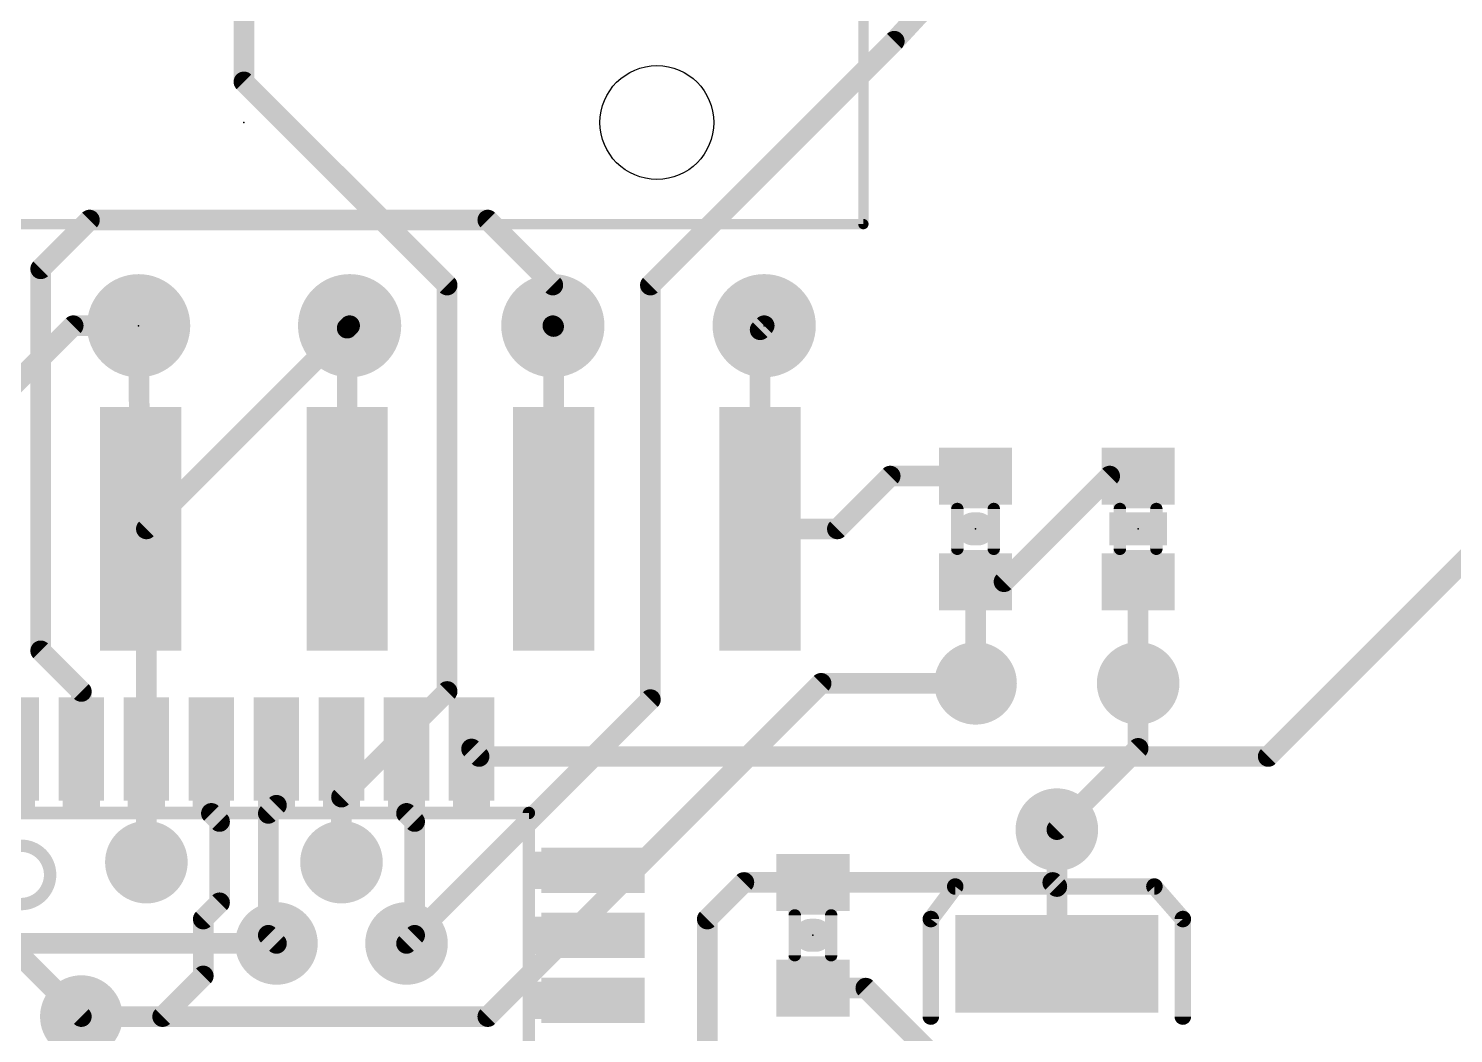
# Model space of a CAD drawing. Extents: x -26.2 to 26.2, y -26.2 to 26.2.
# Drawn here: x -2.65 to 14.88, y 0.79 to 13.16 of the extents above; entities that cross this region are included whole.
import ezdxf

# ---------------------------------------------------------------- set-up
doc = ezdxf.new("R2010")
doc.units = 0
for name, color, linetype in [('1', 12, 'CONTINUOUS'), ('16', 132, 'CONTINUOUS'), ('18', 110, 'CONTINUOUS'), ('20', 53, 'CONTINUOUS'), ('21', 41, 'CONTINUOUS'), ('23', 53, 'CONTINUOUS'), ('24', 53, 'CONTINUOUS'), ('51', 53, 'CONTINUOUS')]:
    doc.layers.add(name, color=color, linetype=linetype)

# ---------------------------------------------------------------- blocks, each defined once
blk = doc.blocks.new('RECT')
blk.add_solid([(-0.5, -0.5), (0.5, -0.5), (-0.5, 0.5), (0.5, 0.5)])
blk = doc.blocks.new('PIE')
at = {"const_width": 0.5}
blk.add_lwpolyline([(0, -0.25, 1), (0, 0.25, 1), (0, -0.25)], format="xyb", dxfattribs=at)
blk = doc.blocks.new('ROUNDV')
at = {"const_width": 0.5}
blk.add_lwpolyline([(0, -0.25, 1), (0, 0.25, 1), (0, -0.25)], format="xyb", dxfattribs=at)

msp = doc.modelspace()

# ---------------------------------------------------------------- linework, layer by layer
at = {"layer": '1', "const_width": 0.254}
for points in [[(-2.5, 10.2), (-1.9, 10.8)], [(-1.9, 10.8), (3, 10.8)], [(3, 10.8), (3.8, 10)], [(-2.5, 5.5), (-2.5, 10.2)], [(3.8, 10), (3.8, 9.5)], [(-1.3, 9.5), (-1.27, 7)], [(1.3, 9.5), (1.27, 9.47)], [(1.27, 9.47), (1.27, 7)], [(3.8, 9.5), (3.81, 9.49)], [(3.81, 9.49), (3.81, 7)], [(6.35, 9.45), (6.4, 9.5)], [(6.35, 7), (6.35, 9.45)], [(7.3, 7), (7.95, 7.65)], [(7.95, 7.65), (9, 7.65)], [(9.35, 6.35), (10.65, 7.65)], [(10.65, 7.65), (11, 7.65)], [(12.6, 4.2), (15.5, 7.1)], [(6.35, 7), (7.3, 7)], [(9, 5.1), (9, 6.35)], [(9, 6.35), (9.35, 6.35)], [(11, 5.1), (11, 6.35)], [(-2, 5), (-2.5, 5.5)], [(-2, 4.2926), (-2, 5)], [(-1.2, 4.2926), (-1.2, 2.9)], [(-0.4, 3.5), (-0.4, 4.2926)], [(0.4, 3.6), (0.4, 4.2926)], [(1.2, 4.2926), (1.2, 2.9)], [(2, 3.5), (2, 4.2926)], [(2.8, 4.2926), (2.8926, 4.2)], [(2.8926, 4.2), (12.6, 4.2)], [(0.3, 3.5), (0.4, 3.6)], [(-0.3, 3.4), (-0.4, 3.5)], [(-0.3, 2.4), (-0.3, 3.4)], [(0.3, 2), (0.3, 3.5)], [(2.1, 3.4), (2, 3.5)], [(2.1, 2), (2.1, 3.4)], [(10, 2.6), (10, 3.3)], [(5.7, 2.2), (6.15, 2.65)], [(6.15, 2.65), (7, 2.65)], [(7, 2.65), (9.95, 2.65)], [(9.95, 2.65), (10, 2.6)], [(10, 2.6), (10, 1.65)], [(-0.5, 2.2), (-0.3, 2.4)], [(-0.5, 1.5), (-0.5, 2.2)], [(5.7, 0.1), (5.7, 2.2)], [(-2, 1), (-3, 2)], [(0.4, 1.9), (0.3, 2)], [(2, 1.9), (2.1, 2)], [(-1, 1), (-0.5, 1.5)], [(7, 1.35), (7.65, 1.35)], [(7.65, 1.35), (9, 0)], [(-2, 1), (-1, 1)]]:
    msp.add_lwpolyline(points, dxfattribs=at)
at = {"layer": '1', "const_width": 0.127}
for points in [[(-1.9, 10.8635, 1), (-1.9, 10.7365)], [(-1.8551, 10.7551, 1), (-1.9449, 10.8449)], [(3.0449, 10.8449, 1), (2.9551, 10.7551)], [(3, 10.7365, 1), (3, 10.8635)], [(-2.4365, 10.2, 1), (-2.5635, 10.2)], [(-2.5449, 10.2449, 1), (-2.4551, 10.1551)], [(3.8635, 10, 1), (3.7365, 10)], [(3.7551, 9.9551, 1), (3.8449, 10.0449)], [(-1.2365, 9.5008, 1), (-1.3635, 9.4992)], [(1.3335, 9.47, 1), (1.2065, 9.47)], [(1.2251, 9.5149, 1), (1.3149, 9.4251)], [(1.3449, 9.4551, 1), (1.2551, 9.5449)], [(3.8449, 9.5449, 1), (3.7551, 9.4551)], [(3.7365, 9.5, 1), (3.8635, 9.5)], [(3.8735, 9.49, 1), (3.7465, 9.49)], [(3.7651, 9.4451, 1), (3.8549, 9.5349)], [(6.4135, 9.45, 1), (6.2865, 9.45)], [(6.3051, 9.4949, 1), (6.3949, 9.4051)], [(6.4449, 9.4551, 1), (6.3551, 9.5449)], [(7.95, 7.7135, 1), (7.95, 7.5865)], [(7.9949, 7.6051, 1), (7.9051, 7.6949)], [(9, 7.5865, 1), (9, 7.7135)], [(10.65, 7.7135, 1), (10.65, 7.5865)], [(10.6949, 7.6051, 1), (10.6051, 7.6949)], [(11, 7.5865, 1), (11, 7.7135)], [(-1.3335, 6.9992, 1), (-1.2065, 7.0008)], [(1.2065, 7, 1), (1.3335, 7)], [(3.7465, 7, 1), (3.8735, 7)], [(6.35, 7.0635, 1), (6.35, 6.9365)], [(6.2865, 7, 1), (6.4135, 7)], [(7.2551, 7.0449, 1), (7.3449, 6.9551)], [(7.3, 6.9365, 1), (7.3, 7.0635)], [(9.0635, 6.35, 1), (8.9365, 6.35)], [(9, 6.4135, 1), (9, 6.2865)], [(9.3051, 6.3949, 1), (9.3949, 6.3051)], [(9.35, 6.2865, 1), (9.35, 6.4135)], [(11.0635, 6.35, 1), (10.9365, 6.35)], [(-2.4551, 5.5449, 1), (-2.5449, 5.4551)], [(-2.5635, 5.5, 1), (-2.4365, 5.5)], [(-1.9365, 5, 1), (-2.0635, 5)], [(-2.0449, 4.9551, 1), (-1.9551, 5.0449)], [(8.9365, 5.1, 1), (9.0635, 5.1)], [(10.9365, 5.1, 1), (11.0635, 5.1)], [(-1.1365, 4.2926, 1), (-1.2635, 4.2926)], [(-0.3365, 4.2926, 1), (-0.4635, 4.2926)], [(0.4635, 4.2926, 1), (0.3365, 4.2926)], [(1.2635, 4.2926, 1), (1.1365, 4.2926)], [(2.0635, 4.2926, 1), (1.9365, 4.2926)], [(2.8449, 4.3375, 1), (2.7551, 4.2477)], [(-2.0635, 4.2926, 1), (-1.9365, 4.2926)], [(2.8926, 4.2635, 1), (2.8926, 4.1365)], [(2.8477, 4.1551, 1), (2.9375, 4.2449)], [(12.5551, 4.2449, 1), (12.6449, 4.1551)], [(12.6, 4.1365, 1), (12.6, 4.2635)], [(0.4449, 3.5551, 1), (0.3551, 3.6449)], [(-0.3551, 3.5449, 1), (-0.4449, 3.4551)], [(-0.4635, 3.5, 1), (-0.3365, 3.5)], [(-0.2365, 3.4, 1), (-0.3635, 3.4)], [(-0.3449, 3.3551, 1), (-0.2551, 3.4449)], [(0.3635, 3.5, 1), (0.2365, 3.5)], [(0.2551, 3.5449, 1), (0.3449, 3.4551)], [(0.3365, 3.6, 1), (0.4635, 3.6)], [(2.0449, 3.5449, 1), (1.9551, 3.4551)], [(1.9365, 3.5, 1), (2.0635, 3.5)], [(2.1635, 3.4, 1), (2.0365, 3.4)], [(2.0551, 3.3551, 1), (2.1449, 3.4449)], [(10.0635, 3.3, 1), (9.9365, 3.3)], [(-1.2635, 2.9, 1), (-1.1365, 2.9)], [(1.1365, 2.9, 1), (1.2635, 2.9)], [(6.15, 2.7135, 1), (6.15, 2.5865)], [(6.1949, 2.6051, 1), (6.1051, 2.6949)], [(7, 2.7135, 1), (7, 2.5865)], [(7, 2.5865, 1), (7, 2.7135)], [(9.9949, 2.6949, 1), (9.9051, 2.6051)], [(10.0635, 2.6, 1), (9.9365, 2.6)], [(9.9365, 2.6, 1), (10.0635, 2.6)], [(9.95, 2.5865, 1), (9.95, 2.7135)], [(9.9551, 2.5551, 1), (10.0449, 2.6449)], [(-0.3635, 2.4, 1), (-0.2365, 2.4)], [(-0.2551, 2.3551, 1), (-0.3449, 2.4449)], [(-0.4365, 2.2, 1), (-0.5635, 2.2)], [(-0.5449, 2.2449, 1), (-0.4551, 2.1551)], [(5.7635, 2.2, 1), (5.6365, 2.2)], [(5.6551, 2.2449, 1), (5.7449, 2.1551)], [(0.3449, 2.0449, 1), (0.2551, 1.9551)], [(2.1449, 1.9551, 1), (2.0551, 2.0449)], [(0.2365, 2, 1), (0.3635, 2)], [(0.3551, 1.8551, 1), (0.4449, 1.9449)], [(1.9551, 1.9449, 1), (2.0449, 1.8551)], [(2.0365, 2, 1), (2.1635, 2)], [(-0.4551, 1.4551, 1), (-0.5449, 1.5449)], [(9.9365, 1.65, 1), (10.0635, 1.65)], [(-0.5635, 1.5, 1), (-0.4365, 1.5)], [(7, 1.4135, 1), (7, 1.2865)], [(7.6949, 1.3949, 1), (7.6051, 1.3051)], [(7.65, 1.2865, 1), (7.65, 1.4135)], [(-2, 1.0635, 1), (-2, 0.9365)], [(-2.0449, 0.9551, 1), (-1.9551, 1.0449)], [(-1.0449, 1.0449, 1), (-0.9551, 0.9551)], [(-1, 0.9365, 1), (-1, 1.0635)]]:
    msp.add_lwpolyline(points, format="xyb", dxfattribs=at)
at = {"layer": '16', "const_width": 0.254}
for points in [[(0, 12.5), (0, 21.67)], [(8, 13), (9.2, 14.3)], [(5, 10), (8, 13)], [(2.5, 10), (0, 12.5)], [(2.5, 5), (2.5, 10)], [(5, 4.9), (5, 10)], [(-6, 5.6), (-2.1, 9.5)], [(-2.1, 9.5), (-1.3, 9.5)], [(-1.3, 9.5), (-1.2954, 9.4996)], [(-1.2, 7), (1.3, 9.5)], [(-1.2, 2.9), (-1.2, 7)], [(1.2, 3.7), (2.5, 5)], [(3, 1), (7.1, 5.1)], [(7.1, 5.1), (9, 5.1)], [(11, 4.3), (11, 5.1)], [(2, 1.9), (5, 4.9)], [(10, 3.3), (11, 4.3)], [(1.2, 2.9), (1.2, 3.7)], [(-2.9, 1.9), (0.4, 1.9)], [(-2, 1), (3, 1)]]:
    msp.add_lwpolyline(points, dxfattribs=at)
at = {"layer": '16', "const_width": 0.127}
for points in [[(7.9533, 13.0431, 1), (8.0467, 12.9569)], [(8.0449, 12.9551, 1), (7.9551, 13.0449)], [(0.0449, 12.5449, 1), (-0.0449, 12.4551)], [(-0.0635, 12.5, 1), (0.0635, 12.5)], [(2.5635, 10, 1), (2.4365, 10)], [(2.4551, 9.9551, 1), (2.5449, 10.0449)], [(5.0635, 10, 1), (4.9365, 10)], [(4.9551, 10.0449, 1), (5.0449, 9.9551)], [(-2.1, 9.5635, 1), (-2.1, 9.4365)], [(-2.0551, 9.4551, 1), (-2.1449, 9.5449)], [(-1.2945, 9.5633, 1), (-1.3055, 9.4367)], [(-1.3009, 9.4363, 1), (-1.2899, 9.5629)], [(-1.3, 9.4365, 1), (-1.3, 9.5635)], [(1.3449, 9.4551, 1), (1.2551, 9.5449)], [(-1.1365, 7, 1), (-1.2635, 7)], [(-1.2449, 7.0449, 1), (-1.1551, 6.9551)], [(2.5449, 4.9551, 1), (2.4551, 5.0449)], [(7.1, 5.1635, 1), (7.1, 5.0365)], [(7.1449, 5.0551, 1), (7.0551, 5.1449)], [(9, 5.0365, 1), (9, 5.1635)], [(11.0635, 5.1, 1), (10.9365, 5.1)], [(2.4365, 5, 1), (2.5635, 5)], [(4.9365, 4.9, 1), (5.0635, 4.9)], [(5.0449, 4.8551, 1), (4.9551, 4.9449)], [(11.0449, 4.2551, 1), (10.9551, 4.3449)], [(10.9365, 4.3, 1), (11.0635, 4.3)], [(1.2635, 3.7, 1), (1.1365, 3.7)], [(1.1551, 3.7449, 1), (1.2449, 3.6551)], [(9.9551, 3.3449, 1), (10.0449, 3.2551)], [(-1.2635, 2.9, 1), (-1.1365, 2.9)], [(1.1365, 2.9, 1), (1.2635, 2.9)], [(0.4, 1.8365, 1), (0.4, 1.9635)], [(1.9551, 1.9449, 1), (2.0449, 1.8551)], [(-2, 1.0635, 1), (-2, 0.9365)], [(2.9551, 1.0449, 1), (3.0449, 0.9551)], [(3, 0.9365, 1), (3, 1.0635)]]:
    msp.add_lwpolyline(points, format="xyb", dxfattribs=at)
at = {"layer": '20', "const_width": 0.2032}
msp.add_lwpolyline([(0, -25, 1), (0, 25, 1), (0, -25)], format="xyb", dxfattribs=at)
at = {"layer": '20'}
msp.add_circle((5.08, 12), 0.7, dxfattribs=at)
at = {"layer": '21'}
for points, const_width in [([(9.0305, 7), (8.9695, 7)], 0.4064), ([(-3.15, 3.505), (3.505, 3.505)], 0.1524), ([(3.505, 3.505), (3.505, -3.505)], 0.1524), ([(8.75, 2.6), (8.45, 2.2)], 0.2032), ([(11.2, 2.6), (8.75, 2.6)], 0.2032), ([(11.55, 2.2), (11.2, 2.6)], 0.2032), ([(8.45, 2.2), (8.45, 1)], 0.2032), ([(8.45, 2.2), (8.45, 1)], 0.2032), ([(11.55, 1), (11.55, 2.2)], 0.2032), ([(7.0305, 2), (6.9695, 2)], 0.4064)]:
    msp.add_lwpolyline(points, dxfattribs=dict(at, const_width=const_width))
for points, const_width in [([(8.9695, 7.1016, 1), (8.9695, 6.8984)], 0.2032), ([(9.0305, 6.8984, 1), (9.0305, 7.1016)], 0.2032), ([(3.5431, 3.505, 1), (3.4669, 3.505)], 0.0762), ([(3.505, 3.4669, 1), (3.505, 3.5431)], 0.0762), ([(-2.7432, 2.384, 1), (-2.7432, 3.1024, 1), (-2.7432, 2.384)], 0.1524), ([(8.75, 2.6508, 1), (8.75, 2.5492)], 0.1016), ([(8.7906, 2.5695, 1), (8.7094, 2.6305)], 0.1016), ([(11.2382, 2.6335, 1), (11.1618, 2.5665)], 0.1016), ([(11.2, 2.5492, 1), (11.2, 2.6508)], 0.1016), ([(8.5008, 2.2, 1), (8.3992, 2.2)], 0.1016), ([(8.5008, 2.2, 1), (8.3992, 2.2)], 0.1016), ([(8.4094, 2.2305, 1), (8.4906, 2.1695)], 0.1016), ([(11.6008, 2.2, 1), (11.4992, 2.2)], 0.1016), ([(11.5118, 2.1665, 1), (11.5882, 2.2335)], 0.1016), ([(6.9695, 2.1016, 1), (6.9695, 1.8984)], 0.2032), ([(7.0305, 1.8984, 1), (7.0305, 2.1016)], 0.2032), ([(8.3992, 1, 1), (8.5008, 1)], 0.1016), ([(8.3992, 1, 1), (8.5008, 1)], 0.1016), ([(11.4992, 1, 1), (11.6008, 1)], 0.1016)]:
    msp.add_lwpolyline(points, format="xyb", dxfattribs=dict(at, const_width=const_width))
at = {"layer": '23'}
for p in [(0, 12), (9, 7), (11, 7), (7, 2)]:
    msp.add_point(p, dxfattribs=at)
at = {"layer": '24'}
for p in [(-1.2954, 9.4996), (1.3, 9.5), (3.8, 9.5), (6.4, 9.5)]:
    msp.add_point(p, dxfattribs=at)
at = {"layer": '51'}
for points, const_width in [([(7.62, 10.75), (7.62, 13.25)], 0.127), ([(-7.62, 10.75), (7.62, 10.75)], 0.127), ([(8.776, 6.755), (8.776, 7.245)], 0.1524), ([(9.224, 7.245), (9.224, 6.755)], 0.1524), ([(10.776, 6.755), (10.776, 7.245)], 0.1524), ([(11.224, 7.245), (11.224, 6.755)], 0.1524), ([(6.776, 1.755), (6.776, 2.245)], 0.1524), ([(7.224, 2.245), (7.224, 1.755)], 0.1524)]:
    msp.add_lwpolyline(points, dxfattribs=dict(at, const_width=const_width))
for points, const_width in [([(7.5883, 10.75, 1), (7.6517, 10.75)], 0.0635), ([(7.62, 10.7182, 1), (7.62, 10.7818)], 0.0635), ([(8.8141, 7.245, 1), (8.7379, 7.245)], 0.0762), ([(9.2621, 7.245, 1), (9.1859, 7.245)], 0.0762), ([(10.8141, 7.245, 1), (10.7379, 7.245)], 0.0762), ([(11.2621, 7.245, 1), (11.1859, 7.245)], 0.0762), ([(8.7379, 6.755, 1), (8.8141, 6.755)], 0.0762), ([(9.1859, 6.755, 1), (9.2621, 6.755)], 0.0762), ([(10.7379, 6.755, 1), (10.8141, 6.755)], 0.0762), ([(11.1859, 6.755, 1), (11.2621, 6.755)], 0.0762), ([(6.8141, 2.245, 1), (6.7379, 2.245)], 0.0762), ([(7.2621, 2.245, 1), (7.1859, 2.245)], 0.0762), ([(6.7379, 1.755, 1), (6.8141, 1.755)], 0.0762), ([(7.1859, 1.755, 1), (7.2621, 1.755)], 0.0762)]:
    msp.add_lwpolyline(points, format="xyb", dxfattribs=dict(at, const_width=const_width))

# ---------------------------------------------------------------- block references
at = {"layer": '1', "xscale": 3, "rotation": 270}
for p in [(-1.27, 7), (1.27, 7), (3.81, 7), (6.35, 7)]:
    msp.add_blockref('RECT', p, dxfattribs=at)
at = {"layer": '1'}
for p, xscale, yscale, rotation in [((9, 7.65), 0.7, 0.9, 270), ((11, 7.65), 0.7, 0.9, 270), ((9, 6.35), 0.7, 0.9, 270), ((11, 6.35), 0.7, 0.9, 270), ((7, 2.65), 0.7, 0.9, 270), ((10, 1.65), 2.5, 1.2, 180), ((7, 1.35), 0.7, 0.9, 270)]:
    msp.add_blockref('RECT', p, dxfattribs=dict(at, xscale=xscale, yscale=yscale, rotation=rotation))
for p, xscale, yscale in [((-2.8, 4.2926), 0.5588, 1.27), ((-2, 4.2926), 0.5588, 1.27), ((-1.2, 4.2926), 0.5588, 1.27), ((-0.4, 4.2926), 0.5588, 1.27), ((0.4, 4.2926), 0.5588, 1.27), ((1.2, 4.2926), 0.5588, 1.27), ((2, 4.2926), 0.5588, 1.27), ((2.8, 4.2926), 0.5588, 1.27), ((4.2926, 2.8), 1.27, 0.5588), ((4.2926, 2), 1.27, 0.5588), ((4.2926, 1.2), 1.27, 0.5588)]:
    msp.add_blockref('RECT', p, dxfattribs=dict(at, xscale=xscale, yscale=yscale))
at = {"layer": '16', "xscale": 1.27, "yscale": 1.27}
for p in [(-1.2954, 9.4996), (1.3, 9.5), (3.8, 9.5), (6.4, 9.5)]:
    msp.add_blockref('PIE', p, dxfattribs=at)
at = {"layer": '18', "xscale": 1.016, "yscale": 1.016}
for p in [(-1.3, 9.5), (-1.3, 9.5), (1.3, 9.5), (1.3, 9.5), (3.8, 9.5), (3.8, 9.5), (6.4, 9.5), (6.4, 9.5), (9, 5.1), (9, 5.1), (11, 5.1), (11, 5.1), (10, 3.3), (10, 3.3), (-1.2, 2.9), (-1.2, 2.9), (1.2, 2.9), (1.2, 2.9), (0.4, 1.9), (0.4, 1.9), (2, 1.9), (2, 1.9), (-2, 1), (-2, 1)]:
    msp.add_blockref('ROUNDV', p, dxfattribs=at)
at = {"layer": '21', "xscale": 0.4064, "yscale": 0.7112, "rotation": 270}
msp.add_blockref('RECT', (11, 7), dxfattribs=at)
at = {"layer": '51', "xscale": 0.3, "yscale": 0.5999, "rotation": 270}
for p in [(8.9952, 7.404), (10.9952, 7.404), (8.9952, 6.5912), (10.9952, 6.5912), (6.9952, 2.404), (6.9952, 1.5912)]:
    msp.add_blockref('RECT', p, dxfattribs=at)
at = {"layer": '51'}
for p, xscale, yscale in [((-2.8, 4.0513), 0.4572, 0.9906), ((-2, 4.0513), 0.4572, 0.9906), ((-1.2, 4.0513), 0.4572, 0.9906), ((-0.4, 4.0513), 0.4572, 0.9906), ((0.4, 4.0513), 0.4572, 0.9906), ((1.2, 4.0513), 0.4572, 0.9906), ((2, 4.0513), 0.4572, 0.9906), ((2.8, 4.0513), 0.4572, 0.9906), ((4.0513, 2.8), 0.9906, 0.4572), ((4.0513, 2), 0.9906, 0.4572), ((4.0513, 1.2), 0.9906, 0.4572)]:
    msp.add_blockref('RECT', p, dxfattribs=dict(at, xscale=xscale, yscale=yscale))

doc.saveas('drawing.dxf')
